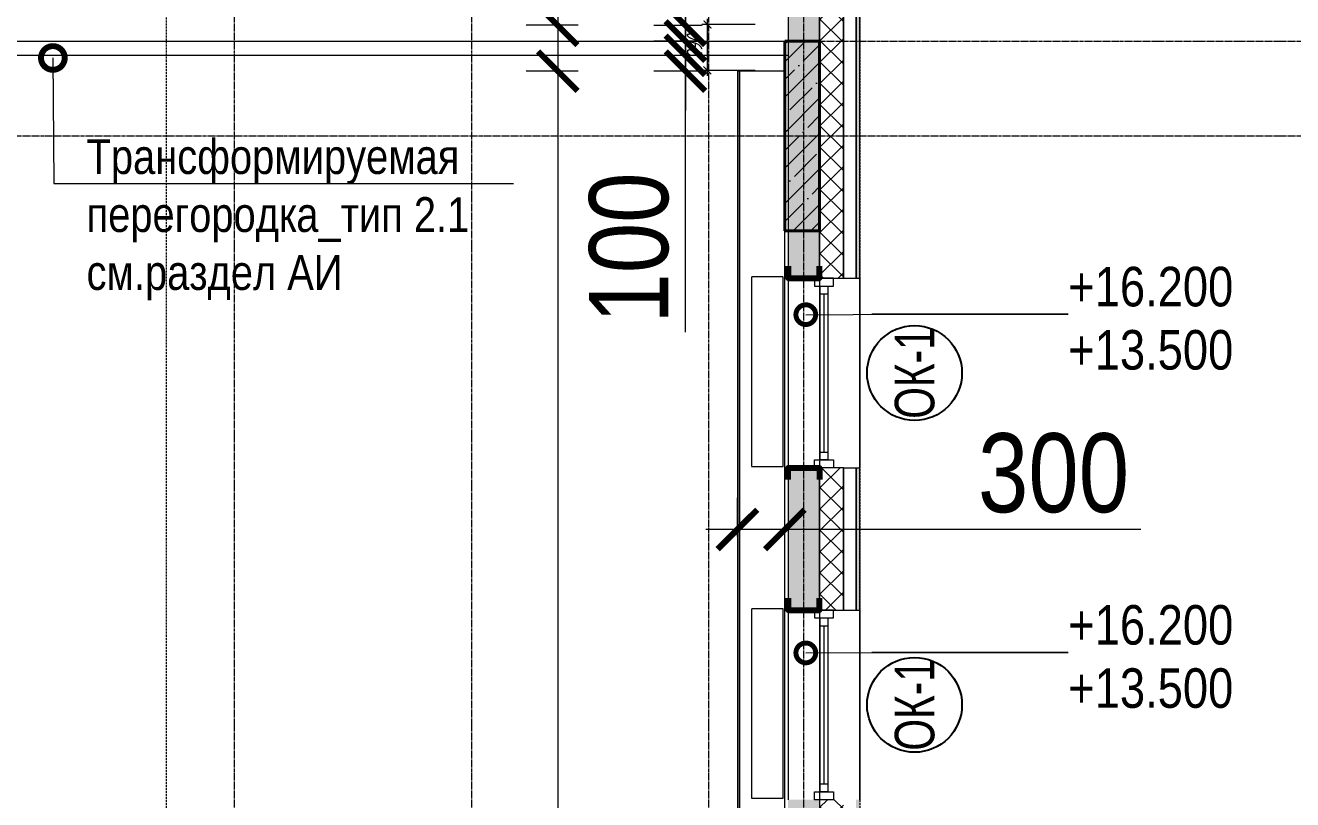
# Model space of a CAD drawing. Header units: millimetres. Extents: x -231292 to 573618, y -153144 to 564035.
# Drawn here: x 111206 to 119220, y 397702 to 402602 of the extents above; entities that cross this region are included whole.
import ezdxf
from ezdxf import colors
from ezdxf.entities.mleader import LeaderData, LeaderLine
from ezdxf.enums import TextEntityAlignment as Align
from ezdxf.math import Vec2, Vec3

# ---------------------------------------------------------------- set-up
doc = ezdxf.new("R2010")
doc.units = ezdxf.units.MM
for name, pattern in [('ADSK_Невидимые', [5, 3, -2]), ('CENTER2', [28.575, 19.05, -3.175, 3.175, -3.175]), ('DASHED', [19.05, 12.7, -6.35]), ('HIDDEN2', [4.7625, 3.175, -1.5875])]:
    doc.linetypes.add(name, pattern=pattern)
doc.layers.get('0').update_dxf_attribs({"color": 250})
doc.layers.get('Defpoints').update_dxf_attribs({"color": 250})
for name, color, linetype, lineweight in [('A-Wall_Материал_Газоблок_Контур', 250, 'Continuous', 0), ('АР_Колонны', 250, 'Continuous', 35), ('АР_Окна', 250, 'Continuous', 5), ('АР_Окна марка', 250, 'Continuous', 9), ('АР_Отопительные приборы', 250, 'HIDDEN2', 0), ('АР_Размеры обшивки', 250, 'Continuous', 5), ('АР_Разрезы марка', 250, 'Continuous', 13), ('АР_Стены ЖБ', 250, 'Continuous', 35), ('АР_Стены ПЕНОблок', 250, 'Continuous', 20), ('АР_Тонкая', 250, 'Continuous', 5), ('АР_Утеплитель', 250, 'Continuous', 0), ('АР_Штриховка', 250, 'Continuous', 0), ('Зашивка радиаторов тип 2 (файерборд 2 слоя_керамогранит)', 250, 'Continuous', 0), ('КМ_Фахверки', 250, 'Continuous', 80), ('Марка окна', 250, 'Continuous', 0), ('РД_Оси_100', 250, 'Continuous', 0), ('РД_Оси_размер', 250, 'Continuous', 0), ('ТХ_Оборудование', 250, 'Continuous', 9)]:
    doc.layers.add(name, color=color, linetype=linetype, lineweight=lineweight)
doc.layers.add('АР_Делит', color=250, linetype='Continuous', lineweight=0, plot=False)
doc.styles.add('Arial_09', font='ARIALN.TTF', dxfattribs={"width": 0.9})
doc.styles.add('Isocpeur3', font='isocpeur.ttf')
doc.styles.add('style1', font='ARIALN.TTF')
doc.styles.add('T_dim', font='romans.shx', dxfattribs={"width": 0.7, "oblique": 15})
doc.dimstyles.new('1-50', dxfattribs={"dimscale": 50, "dimtxt": 2, "dimasz": 1, "dimexe": 0.7, "dimexo": 0.6, "dimtad": 1, "dimdec": 0, "dimlfac": -1, "dimtxsty": 'T_dim', "dimblk1": 'ARCHTICK', "dimblk2": 'ARCHTICK', "dimsah": 1, "dimcen": 0, "dimdle": 0.7, "dimclrd": 256, "dimclre": 256, "dimadec": 0, "dimazin": 0, "dimtfac": 1, "dimtdec": 0, "dimtmove": 1, "dimatfit": 3, "dimfxl": 25, "dimlwd": -1, "dimlwe": -1, "dimarcsym": 2})
doc.dimstyles.new('Dim100_ареал', dxfattribs={"dimscale": 100, "dimtxt": 2.5, "dimasz": 1, "dimexe": 1, "dimexo": 1, "dimgap": 0.5, "dimtad": 1, "dimzin": 12, "dimdsep": 46, "dimtxsty": 'style1', "dimblk": 'ARCHTICK', "dimcen": 1, "dimdle": 1, "dimclrd": 256, "dimclre": 256, "dimaunit": 1, "dimadec": 0, "dimazin": 3, "dimtfac": 1, "dimtmove": 1, "dimatfit": 3, "dimldrblk": 'OPEN30', "dimfxl": 2, "dimfxlon": 1, "dimtolj": 1, "dimtzin": 0, "dimlwd": 9, "dimlwe": 9, "dimarcsym": 0})
doc.dimstyles.new('Dim200_ареал', dxfattribs={"dimscale": 100, "dimtxt": 5, "dimasz": 2.5, "dimexe": 2, "dimexo": 2, "dimgap": 1, "dimtad": 1, "dimzin": 12, "dimdsep": 46, "dimtxsty": 'style1', "dimblk": 'ARCHTICK', "dimcen": 3, "dimdle": 2, "dimclrd": 256, "dimclre": 256, "dimaunit": 1, "dimadec": 0, "dimazin": 3, "dimtfac": 1, "dimtmove": 1, "dimatfit": 3, "dimldrblk": 'OPEN30', "dimfxl": 5, "dimfxlon": 1, "dimtolj": 1, "dimtzin": 0, "dimlwd": 9, "dimlwe": 9, "dimarcsym": 0})

# ---------------------------------------------------------------- blocks, each defined once
blk = doc.blocks.new('_DotSmall')
at = {"color": 0, "linetype": 'ByBlock', "const_width": 0.5}
blk.add_lwpolyline([(-0.0625, 0, 1), (0.0625, 0, 1)], format="xyb", close=True, dxfattribs=at)
blk = doc.blocks.new('Ф_пеноблок 200')
at = {"layer": 'КМ_Фахверки'}
blk.add_lwpolyline([(0, -75), (0, 0), (200, 0), (200, -75)], dxfattribs=at)
blk = doc.blocks.new('_ArchTick')
at = {"color": 0, "linetype": 'ByBlock', "const_width": 0.15}
blk.add_lwpolyline([(-0.5, -0.5), (0.5, 0.5)], dxfattribs=at)
blk = doc.blocks.new('*D32')
at = {"layer": 'Defpoints', "color": 0, "transparency": 16777216}
for p in [(68364, 45000), (68364, 36300), (69864, 36300)]:
    blk.add_point(p, dxfattribs=at)
at = {"layer": 'РД_Оси_размер', "color": 0, "lineweight": 5, "transparency": 16777216}
for p, q in [((69864, 45100), (69864, 36200)), ((69664, 45000), (69964, 45000)), ((69664, 36300), (69964, 36300))]:
    blk.add_line(p, q, dxfattribs=at)
at = {"layer": 'РД_Оси_размер', "color": 0, "lineweight": 5, "transparency": 16777216, "xscale": 100, "yscale": 100, "zscale": 100}
for p, rotation in [((69864, 45000), 90), ((69864, 36300), 270)]:
    blk.add_blockref('_ArchTick', p, dxfattribs=dict(at, rotation=rotation))
at = {"layer": 'РД_Оси_размер', "color": 0, "transparency": 16777216, "insert": (69686.4, 40650), "char_height": 250, "attachment_point": 5, "rotation": 90, "style": 'style1'}
blk.add_mtext('\\A1;8700', dxfattribs=at)
blk = doc.blocks.new('_Open30')
at = {"color": 0, "linetype": 'ByBlock', "lineweight": -2}
for p, q in [((-1, 0.268), (0, 0)), ((0, 0), (-1, -0.268)), ((0, 0), (-1, 0))]:
    blk.add_line(p, q, dxfattribs=at)
blk = doc.blocks.new('*D33')
at = {"layer": 'Defpoints', "color": 0, "transparency": 16777216}
for p in [(68364, 36300), (68364, 35700), (69864, 35700)]:
    blk.add_point(p, dxfattribs=at)
at = {"layer": 'РД_Оси_размер', "color": 0, "lineweight": 5, "transparency": 16777216}
for p, q in [((69864, 36400), (69864, 35600)), ((69664, 36300), (69964, 36300)), ((69664, 35700), (69964, 35700))]:
    blk.add_line(p, q, dxfattribs=at)
at = {"layer": 'РД_Оси_размер', "color": 0, "lineweight": 5, "transparency": 16777216, "xscale": 100, "yscale": 100, "zscale": 100}
for p, rotation in [((69864, 36300), 90), ((69864, 35700), 270)]:
    blk.add_blockref('_ArchTick', p, dxfattribs=dict(at, rotation=rotation))
at = {"layer": 'РД_Оси_размер', "color": 0, "transparency": 16777216, "insert": (69686.4, 36000), "char_height": 250, "attachment_point": 5, "rotation": 90, "style": 'style1'}
blk.add_mtext('\\A1;600', dxfattribs=at)
blk = doc.blocks.new('*D34')
at = {"layer": 'Defpoints', "color": 0, "transparency": 16777216}
for p in [(68364, 35700), (68364, 26400), (69864, 26400)]:
    blk.add_point(p, dxfattribs=at)
at = {"layer": 'РД_Оси_размер', "color": 0, "lineweight": 5, "transparency": 16777216}
for p, q in [((69864, 35800), (69864, 26300)), ((69664, 35700), (69964, 35700)), ((69664, 26400), (69964, 26400))]:
    blk.add_line(p, q, dxfattribs=at)
at = {"layer": 'РД_Оси_размер', "color": 0, "lineweight": 5, "transparency": 16777216, "xscale": 100, "yscale": 100, "zscale": 100}
for p, rotation in [((69864, 35700), 90), ((69864, 26400), 270)]:
    blk.add_blockref('_ArchTick', p, dxfattribs=dict(at, rotation=rotation))
at = {"layer": 'РД_Оси_размер', "color": 0, "transparency": 16777216, "insert": (69686.4, 31050), "char_height": 250, "attachment_point": 5, "rotation": 90, "style": 'style1'}
blk.add_mtext('\\A1;9300', dxfattribs=at)
blk = doc.blocks.new('*D1096')
at = {"layer": 'Defpoints', "color": 0, "transparency": 16777216}
for p in [(115519, 402606.8), (115852.1, 402606.8), (115852.1, 402316.8)]:
    blk.add_point(p, dxfattribs=at)
at = {"layer": 'АР_Делит', "color": 0, "transparency": 16777216}
for p, q in [((115519, 402281.8), (115519, 402641.8)), ((115822.1, 402606.8), (115484, 402606.8)), ((115822.1, 402316.8), (115484, 402316.8))]:
    blk.add_line(p, q, dxfattribs=at)
at = {"layer": 'АР_Делит', "color": 0, "transparency": 16777216, "xscale": 50, "yscale": 50, "zscale": 50}
for p, rotation in [((115519, 402606.8), 90), ((115519, 402316.8), 270)]:
    blk.add_blockref('_ArchTick', p, dxfattribs=dict(at, rotation=rotation))
at = {"layer": 'АР_Делит', "color": 0, "transparency": 16777216, "insert": (115437.7, 402461.8), "char_height": 100, "attachment_point": 5, "rotation": 90, "style": 'T_dim'}
blk.add_mtext('290', dxfattribs=at)
blk = doc.blocks.new('Bottom_R_1200')
at = {"layer": 'АР_Отопительные приборы'}
blk.add_lwpolyline([(-600, -100), (600, -100), (600, 100), (-600, 100)], close=True, dxfattribs=at)
blk = doc.blocks.new('*D1025')
at = {"layer": 'Defpoints', "color": 0, "transparency": 16777216}
for p in [(114901.8, 402311.8), (114572.8, 388701.8), (114914.3, 388701.8)]:
    blk.add_point(p, dxfattribs=at)
at = {"layer": 'АР_Размеры обшивки', "lineweight": 9, "transparency": 16777216}
for p, q in [((114572.8, 402511.8), (114572.8, 388501.8)), ((114701.8, 402311.8), (114372.8, 402311.8)), ((114714.3, 388701.8), (114372.8, 388701.8))]:
    blk.add_line(p, q, dxfattribs=at)
at = {"layer": 'АР_Размеры обшивки', "lineweight": 9, "transparency": 16777216, "xscale": 250, "yscale": 250, "zscale": 250}
for p, rotation in [((114572.8, 402311.8), 90), ((114572.8, 388701.8), 270)]:
    blk.add_blockref('_ArchTick', p, dxfattribs=dict(at, rotation=rotation))
at = {"layer": 'АР_Размеры обшивки', "color": 0, "transparency": 16777216, "insert": (114217.5, 395506.8), "char_height": 500, "attachment_point": 5, "rotation": 90, "style": 'style1'}
blk.add_mtext('\\A1;13610', dxfattribs=at)
blk = doc.blocks.new('*D1026')
at = {"layer": 'Defpoints', "color": 0, "transparency": 16777216}
for p in [(114901.8, 416281.8), (114572.8, 402601.8), (114901.8, 402601.8)]:
    blk.add_point(p, dxfattribs=at)
at = {"layer": 'АР_Размеры обшивки', "lineweight": 9, "transparency": 16777216}
for p, q in [((114572.8, 416481.8), (114572.8, 402401.8)), ((114701.8, 416281.8), (114372.8, 416281.8)), ((114701.8, 402601.8), (114372.8, 402601.8))]:
    blk.add_line(p, q, dxfattribs=at)
at = {"layer": 'АР_Размеры обшивки', "lineweight": 9, "transparency": 16777216, "xscale": 250, "yscale": 250, "zscale": 250}
for p, rotation in [((114572.8, 416281.8), 90), ((114572.8, 402601.8), 270)]:
    blk.add_blockref('_ArchTick', p, dxfattribs=dict(at, rotation=rotation))
at = {"layer": 'АР_Размеры обшивки', "color": 0, "transparency": 16777216, "insert": (114217.5, 409441.8), "char_height": 500, "attachment_point": 5, "rotation": 90, "style": 'style1'}
blk.add_mtext('\\A1;13680', dxfattribs=at)
blk = doc.blocks.new('*D1052')
at = {"layer": 'Defpoints', "color": 0, "transparency": 16777216}
for p in [(115379.8, 402411.8), (115715.8, 402411.8), (115715, 402311.8)]:
    blk.add_point(p, dxfattribs=at)
at = {"layer": 'АР_Размеры обшивки', "lineweight": 9, "transparency": 16777216}
for p, q in [((115379.8, 402411.8), (115379.8, 402661.8)), ((115515.8, 402411.8), (115179.8, 402411.8)), ((115379.8, 402311.8), (115379.8, 402411.8)), ((115379.8, 402311.8), (115379.8, 402411.8)), ((115515, 402311.8), (115179.8, 402311.8)), ((115379.8, 402311.8), (115379.8, 402061.8)), ((115379.8, 400659.7), (115379.8, 402311.8))]:
    blk.add_line(p, q, dxfattribs=at)
at = {"layer": 'АР_Размеры обшивки', "lineweight": 9, "transparency": 16777216, "xscale": 250, "yscale": 250, "zscale": 250}
for p, rotation in [((115379.8, 402411.8), 270), ((115379.8, 402311.8), 90)]:
    blk.add_blockref('_ArchTick', p, dxfattribs=dict(at, rotation=rotation))
at = {"layer": 'АР_Размеры обшивки', "color": 0, "transparency": 16777216, "insert": (115024.5, 401192.7), "char_height": 500, "attachment_point": 5, "rotation": 90, "style": 'style1'}
blk.add_mtext('\\A1;100', dxfattribs=at)
blk = doc.blocks.new('*D1053')
at = {"layer": 'Defpoints', "color": 0, "transparency": 16777216}
for p in [(115685.8, 402601.3), (115379.8, 402501.8), (115689.8, 402501.8)]:
    blk.add_point(p, dxfattribs=at)
at = {"layer": 'АР_Размеры обшивки', "lineweight": 9, "transparency": 16777216}
for p, q in [((115379.8, 404225.7), (115379.8, 402601.3)), ((115379.8, 402601.3), (115379.8, 402851.3)), ((115485.8, 402601.3), (115179.8, 402601.3)), ((115379.8, 402601.3), (115379.8, 402501.8)), ((115379.8, 402601.3), (115379.8, 402501.8)), ((115489.8, 402501.8), (115179.8, 402501.8)), ((115379.8, 402501.8), (115379.8, 402251.8))]:
    blk.add_line(p, q, dxfattribs=at)
at = {"layer": 'АР_Размеры обшивки', "lineweight": 9, "transparency": 16777216, "xscale": 250, "yscale": 250, "zscale": 250}
for p, rotation in [((115379.8, 402601.3), 270), ((115379.8, 402501.8), 90)]:
    blk.add_blockref('_ArchTick', p, dxfattribs=dict(at, rotation=rotation))
at = {"layer": 'АР_Размеры обшивки', "color": 0, "transparency": 16777216, "insert": (115024.5, 403692.7), "char_height": 500, "attachment_point": 5, "rotation": 90, "style": 'style1'}
blk.add_mtext('\\A1;100', dxfattribs=at)
blk = doc.blocks.new('*D989')
at = {"layer": 'Defpoints', "color": 0, "transparency": 16777216}
for p in [(115708.8, 399411.8), (115708.8, 399166.8), (116008.8, 399166.8)]:
    blk.add_point(p, dxfattribs=at)
at = {"layer": 'АР_Размеры обшивки', "lineweight": 9, "transparency": 16777216}
for p, q in [((115708.8, 399366.8), (115708.8, 399611.8)), ((116008.8, 399366.8), (116008.8, 399611.8)), ((116208.8, 399411.8), (115508.8, 399411.8)), ((118259.8, 399411.8), (116008.8, 399411.8))]:
    blk.add_line(p, q, dxfattribs=at)
at = {"layer": 'АР_Размеры обшивки', "lineweight": 9, "transparency": 16777216, "xscale": 250, "yscale": 250, "zscale": 250, "rotation": 180}
blk.add_blockref('_ArchTick', (115708.8, 399411.8), dxfattribs=at)
at = {"layer": 'АР_Размеры обшивки', "lineweight": 9, "transparency": 16777216, "xscale": 250, "yscale": 250, "zscale": 250}
blk.add_blockref('_ArchTick', (116008.8, 399411.8), dxfattribs=at)
at = {"layer": 'АР_Размеры обшивки', "color": 0, "transparency": 16777216, "insert": (117707.8, 399767), "char_height": 500, "attachment_point": 5, "style": 'style1'}
blk.add_mtext('\\A1;300', dxfattribs=at)
blk = doc.blocks.new('МОК-Наименование')
at = {"layer": 'Defpoints'}
blk.add_circle((0, 0), 3, dxfattribs=at)
at = {"color": 0, "linetype": 'ByBlock', "lineweight": -2, "style": 'Isocpeur3', "width": 0.8, "flags": 4}
blk.add_attdef('АР-ОКНО:НАИМЕНОВАНИЕ', text='', height=2.5, dxfattribs=at).set_placement((0, 0), align=Align.MIDDLE)
blk = doc.blocks.new('СОШ_2200_АР_ОСИ_М100_28.05.24')
at = {"layer": 'АР_Делит', "color": 5, "linetype": 'DASHED'}
blk.add_lwpolyline([(114955, 135155), (114955, -355), (93595.036, -355), (93595.036, 13855), (94145, 13855), (94145, 68320), (66055, 68320), (66055, 13857.73), (83455, 13857.73), (83455, -355), (45245, -355), (45245, 13145), (44695, 13145), (44695, 26755), (45245, 26755), (45245, 68320), (20455, 68320), (20455, 26755), (27955, 26755), (27955, 13145), (-355, 13145), (-355, 100855), (37145, 100855), (37145, 129155)], dxfattribs=at)
at = {"layer": 'РД_Оси_100', "linetype": 'CENTER2'}
for p, q in [((63600, -6155), (63600, 139938.679)), ((65100, -6155), (65100, 139938.679)), ((62100, -6155), (62100, 73302.739))]:
    blk.add_line(p, q, dxfattribs=at)
for points in [[(65700, -6155), (65700, 139938.679)], [(43327.994, 36300), (71363.995, 36300)], [(43327.994, 35700), (71363.995, 35700)]]:
    blk.add_lwpolyline(points, dxfattribs=at)
at = {"layer": 'РД_Оси_размер'}
for base, p1, p2, picture, middle in [((69863.995, 36300), (68363.995, 45000), (68363.995, 36300), '*D32', (69686.352, 40650)), ((69863.995, 35700), (68363.995, 36300), (68363.995, 35700), '*D33', (69686.352, 36000)), ((69863.995, 26400), (68363.995, 35700), (68363.995, 26400), '*D34', (69686.352, 31050))]:
    dim = blk.add_linear_dim(base=base, p1=p1, p2=p2, angle=90, dimstyle='Dim100_ареал', dxfattribs=at)
    dim.commit()
    dim.dimension.update_dxf_attribs({"geometry": picture, "text_midpoint": middle})

msp = doc.modelspace()

# ---------------------------------------------------------------- hatches: boundary and pattern name
at = {"layer": 'АР_Штриховка', "linetype": 'Continuous', "lineweight": 5}
h = msp.add_hatch(dxfattribs=at)
h.set_pattern_fill('ANSI35', color=256, scale=25, style=0)
h.set_pattern_definition([(45, (50428.77, 366201.75), (-112.2532, 112.2532), []), (45, (50541.02, 366201.75), (-112.2532, 112.2532), [198.4375, -39.6875, 0, -39.6875])])
h.paths.add_polyline_path([(116008.768, 401301.753), (116228.768, 401301.753), (116228.768, 402501.753), (116008.768, 402501.753)], flags=0)

# ---------------------------------------------------------------- linework, layer by layer
at = {"layer": 'АР_Колонны', "linetype": 'HIDDEN2', "lineweight": 25}
for p, q in [((116008.768, 402501.753), (116228.768, 402501.753)), ((116008.768, 401301.753), (116008.768, 402501.753)), ((116228.768, 402501.753), (116228.768, 401301.753)), ((116228.768, 401301.753), (116008.768, 401301.753))]:
    msp.add_line(p, q, dxfattribs=at)
at = {"layer": 'АР_Колонны', "linetype": 'Continuous', "lineweight": 35}
for p, q in [((116228.768, 402501.753), (116008.768, 402501.753)), ((116008.768, 402501.753), (116008.768, 401301.753)), ((116228.768, 401301.753), (116228.768, 402501.753)), ((116008.768, 401301.753), (116228.768, 401301.753))]:
    msp.add_line(p, q, dxfattribs=at)
at = {"layer": 'АР_Окна', "linetype": 'Continuous', "lineweight": 5}
for p, q in [((116231.268, 399901.753), (116281.268, 399901.753)), ((116231.268, 397801.753), (116281.268, 397801.753))]:
    msp.add_line(p, q, dxfattribs=at)
for points in [[(116316.268, 399851.753), (116316.268, 399801.753), (116196.268, 399801.753), (116196.268, 399851.753)], [(116316.268, 397751.753), (116316.268, 397701.753), (116196.268, 397701.753), (116196.268, 397751.753)]]:
    msp.add_lwpolyline(points, close=True, dxfattribs=at)
at = {"layer": 'АР_Разрезы марка', "linetype": 'DASHED', "lineweight": 0}
msp.add_lwpolyline([(112099.088, 365567.169), (112099.088, 432660.251), (113493.88, 432660.251), (113493.88, 469802.739), (106086.235, 469802.739), (106086.235, 500019.555)], dxfattribs=at)
at = {"layer": 'АР_Стены ЖБ', "linetype": 'Continuous', "lineweight": 40}
for p, q in [((116228.768, 402501.753), (116008.768, 402501.753)), ((116008.768, 402501.753), (116008.768, 401301.753)), ((116228.768, 401301.753), (116228.768, 402501.753)), ((116008.768, 401301.753), (116228.768, 401301.753))]:
    msp.add_line(p, q, dxfattribs=at)
at = {"layer": 'АР_Стены ПЕНОблок', "linetype": 'Continuous', "lineweight": 20}
msp.add_line((116228.768, 399801.753), (116028.768, 399801.753), dxfattribs=at)
at = {"layer": 'АР_Тонкая', "linetype": 'Continuous', "lineweight": 5}
msp.add_line((116378.768, 399801.753), (116483.768, 399801.753), dxfattribs=at)
at = {"layer": 'АР_Утеплитель', "linetype": 'Continuous', "lineweight": 0}
msp.add_line((116378.768, 399801.753), (116228.768, 399801.753), dxfattribs=at)
at = {"layer": 'Зашивка радиаторов тип 2 (файерборд 2 слоя_керамогранит)', "linetype": 'Continuous', "lineweight": 0}
for p, q in [((115721.267, 402311.753), (115708.767, 402311.753)), ((115708.767, 402311.753), (115708.768, 388701.753)), ((116008.767, 402311.753), (115721.267, 402311.753)), ((115721.267, 402311.753), (115721.268, 388701.753)), ((115721.268, 388701.753), (115721.267, 402311.753)), ((116008.768, 388701.753), (116008.767, 402311.753))]:
    msp.add_line(p, q, dxfattribs=at)
at = {"layer": 'ТХ_Оборудование', "linetype": 'ADSK_Невидимые'}
msp.add_lwpolyline([(116028.768, 402411.753), (108438.768, 402411.753), (108438.768, 402501.753), (116028.768, 402501.753)], close=True, dxfattribs=at)

# ---------------------------------------------------------------- block references
at = {"layer": 'АР_Отопительные приборы', "rotation": 90}
for p in [(115898.768, 400410.372), (115898.768, 398310.372)]:
    msp.add_blockref('Bottom_R_1200', p, dxfattribs=at)
at = {"layer": 'КМ_Фахверки'}
msp.add_blockref('Ф_пеноблок 200', (116028.768, 399801.753), dxfattribs=at)
msp.add_blockref('Ф_пеноблок 200', (116028.768, 399801.753), dxfattribs=at)

# ---------------------------------------------------------------- dimensions: what is measured, and where the dimension line sits
at = {"layer": 'АР_Делит'}
dim = msp.add_linear_dim(base=(115518.971, 402606.753), p1=(115852.076, 402316.753), p2=(115852.076, 402606.753), angle=90, dimstyle='1-50', override={"dimclrd": 0, "dimclre": 0}, dxfattribs=at)
dim.commit()
dim.dimension.update_dxf_attribs({"geometry": '*D1096', "text_midpoint": (115437.721, 402461.753)})
at = {"layer": 'АР_Размеры обшивки'}
for base, p1, p2, picture, middle in [((114572.766, 402601.752), (114901.768, 416281.752), (114901.766, 402601.752), '*D1026', (114217.48, 409441.752)), ((114572.766, 388701.752), (114901.766, 402311.752), (114914.268, 388701.752), '*D1025', (114217.48, 395506.752))]:
    dim = msp.add_linear_dim(base=base, p1=p1, p2=p2, angle=90, dimstyle='Dim200_ареал', override={"dimdec": 0}, dxfattribs=at)
    dim.commit()
    dim.dimension.update_dxf_attribs({"geometry": picture, "text_midpoint": middle})
for base, p1, p2, picture, middle in [((115379.766, 402501.752), (115685.774, 402601.283), (115689.768, 402501.752), '*D1053', (115439.768, 403692.7)), ((115379.766, 402411.752), (115715.017, 402311.752), (115715.768, 402411.752), '*D1052', (115401.768, 401192.7))]:
    dim = msp.add_linear_dim(base=base, p1=p1, p2=p2, angle=90, dimstyle='Dim200_ареал', override={"dimdec": 0}, dxfattribs=at)
    dim.commit()
    dim.dimension.update_dxf_attribs({"geometry": picture, "text_midpoint": middle, "dimtype": 160})
dim = msp.add_linear_dim(base=(115708.766, 399411.752), p1=(116008.766, 399166.752), p2=(115708.766, 399166.752), dimstyle='Dim200_ареал', override={"dimdec": 0}, dxfattribs=at)
dim.commit()
dim.dimension.update_dxf_attribs({"geometry": '*D989', "text_midpoint": (117707.768, 399719.752), "dimtype": 160})

# ---------------------------------------------------------------- leaders
at = {"layer": 'Марка окна', "lineweight": 0, "ltscale": 20}
ml = msp.add_multileader_mtext('Standard', dxfattribs=at)
ml.set_content('+16.200\\P+13.500', color=256, style='style1')
ml.set_leader_properties(color=256, linetype='ByLayer', lineweight=-1)
ml.set_arrow_properties(name='DOTSMALL')
ml.build(insert=Vec2(0, 0))
ml.multileader.update_dxf_attribs({"text_left_attachment_type": 6, "text_right_attachment_type": 6, "dogleg_length": 200, "arrow_head_size": 250})
ctx = ml.context
ctx.base_point, ctx.char_height, ctx.arrow_head_size, ctx.landing_gap_size, ctx.plane_origin = Vec3(117801.023, 400773.501), 250, 250, 0, Vec3(118195.999, 400088.974)
ctx.left_attachment, ctx.right_attachment = 6, 6
notes = []
notes.append((ctx, [(1, (1, 1, 0), (116739.418, 400773.501), (1, 0), 1061.605, [(0, [(116141.303, 400770.831)], 0, [])])]))
ctx.mtext.insert, ctx.mtext.line_spacing_factor, ctx.mtext.flow_direction = Vec3(117801.023, 401073.501), 0.96, 5
ctx.mtext.has_bg_fill, ctx.mtext.bg_color, ctx.mtext.bg_scale_factor, ctx.mtext.bg_transparency, ctx.mtext.use_window_bg_color = 1, -1027028792, 1.5, 0, 1
ml = msp.add_multileader_mtext('Standard', dxfattribs=at)
ml.set_content('+16.200\\P+13.500', color=256, style='style1')
ml.set_leader_properties(color=256, linetype='ByLayer', lineweight=-1)
ml.set_arrow_properties(name='DOTSMALL')
ml.build(insert=Vec2(0, 0))
ml.multileader.update_dxf_attribs({"text_left_attachment_type": 6, "text_right_attachment_type": 6, "dogleg_length": 200, "arrow_head_size": 250})
ctx = ml.context
ctx.base_point, ctx.char_height, ctx.arrow_head_size, ctx.landing_gap_size, ctx.plane_origin = Vec3(117801.023, 398633.101), 250, 250, 0, Vec3(118195.999, 397948.574)
ctx.left_attachment, ctx.right_attachment = 6, 6
notes.append((ctx, [(1, (1, 1, 0), (116739.418, 398633.101), (1, 0), 1061.605, [(0, [(116141.303, 398630.431)], 0, [])])]))
ctx.mtext.insert, ctx.mtext.line_spacing_factor, ctx.mtext.flow_direction = Vec3(117801.023, 398933.101), 0.96, 5
ctx.mtext.has_bg_fill, ctx.mtext.bg_color, ctx.mtext.bg_scale_factor, ctx.mtext.bg_transparency, ctx.mtext.use_window_bg_color = 1, -1027028792, 1.5, 0, 1
at = {"layer": 'ТХ_Оборудование'}
ml = msp.add_multileader_mtext('Standard', dxfattribs=at)
ml.set_content('\\pxsm1;Трансформируемая перегородка_тип 2.1 см.раздел АИ ', color=256, style='style1')
ml.set_leader_properties(color=256, linetype='ByLayer', lineweight=9)
ml.set_arrow_properties(name='DOTSMALL')
ml.build(insert=Vec2(0, 0))
ml.multileader.update_dxf_attribs({"text_left_attachment_type": 6, "text_right_attachment_type": 6, "text_bottom_attachment_type": 10, "dogleg_length": 25, "arrow_head_size": 300})
ctx = ml.context
ctx.base_point, ctx.char_height, ctx.arrow_head_size, ctx.landing_gap_size, ctx.plane_origin = Vec3(111543.211, 401599.954), 220, 300, 50, Vec3(102451.873, 405062.658)
ctx.left_attachment, ctx.right_attachment, ctx.top_attachment = 6, 6, 10
notes.append((ctx, [(0, (1, 1, 0), (111385.2, 401599.954), (1, 0), 158.01, [(1, [(111380.148, 402395.176)], 0, [])])]))
ctx.mtext.insert, ctx.mtext.width, ctx.mtext.defined_height, ctx.mtext.line_spacing_factor, ctx.mtext.flow_direction = Vec3(111593.211, 401881.032), 2672.40951, 2067.07, 0.3, 5
for ctx, leaders in notes:
    for number, flags, end, landing, length, lines in leaders:
        leader = LeaderData()
        leader.index, (leader.has_last_leader_line, leader.has_dogleg_vector, leader.attachment_direction) = number, flags
        leader.last_leader_point, leader.dogleg_vector, leader.dogleg_length = Vec3(end), Vec3(landing), length
        for number, points, colour, breaks in lines:
            line = LeaderLine()
            line.index, line.vertices, line.color, line.breaks = number, Vec3.list(points), colors.encode_raw_color(colour), breaks
            leader.lines.append(line)
        ctx.leaders.append(leader)

# ---------------------------------------------------------------- next in the draw order: hatches: boundary and pattern name
at = {"layer": 'АР_Штриховка', "linetype": 'Continuous', "lineweight": 0}
h = msp.add_hatch(dxfattribs=at)
h.set_pattern_fill('AR-CONC', color=256, angle=-360, style=0)
h.set_pattern_definition([(50, (50428.77, 366201.75), (182.18467, -15.93909), [19.05, -209.55]), (355, (50428.77, 366201.75), (-35.24342, 191.05685), [15.24, -167.6406]), (100.45144, (50443.95, 366200.42), (146.94125, 175.11775), [16.19, -178.09024]), (46.1842, (50428.77, 366252.55), (271.07904, -42.04233), [28.575, -314.325]), (96.63556, (50451.36, 366249.05), (237.4041, 247.4261), [24.285, -267.1356]), (351.18415, (50428.77, 366252.55), (237.4041, 247.4261), [22.86, -251.4597]), (21, (50454.17, 366239.85), (151.6144, -102.2652), [19.05, -209.55]), (326, (50454.17, 366239.85), (61.80203, 184.18797), [15.24, -167.64]), (71.45144, (50466.8, 366231.33), (213.41642, 81.92277), [16.19, -178.08994]), (37.5, (50428.77, 366201.75), (3.088603, 84.55504), [0, -165.608, 0, -170.18, 0, -168.275]), (7.5, (50428.77, 366201.75), (66.81966, 100.180575), [0, -97.028, 0, -161.798, 0, -64.135]), (327.5, (50372.126, 366201.75), (135.590595, -5.728744), [0, -63.5, 0, -198.12, 0, -262.89]), (317.5, (50346.73, 366201.75), (148.12918, 25.42649), [0, -82.55, 0, -131.572, 0, -186.69])])
h.paths.add_polyline_path([(116228.768, 434776.752), (116028.768, 434776.752), (116028.768, 433701.752), (116228.768, 433701.752)], flags=0)
h.paths.add_polyline_path([(116228.768, 432201.752), (116028.768, 432201.752), (116028.768, 431301.752), (116228.768, 431301.752)], flags=0)
h.paths.add_polyline_path([(116228.768, 428001.752), (116028.768, 428001.752), (116028.768, 427101.752), (116228.768, 427101.752)], flags=0)
h.paths.add_polyline_path([(116228.768, 425901.752), (116028.768, 425901.752), (116028.768, 425001.752), (116228.768, 425001.752)], flags=0)
h.paths.add_polyline_path([(116228.768, 421701.752), (116028.768, 421701.752), (116028.768, 419901.752), (116228.768, 419901.752)], flags=0)
h.paths.add_polyline_path([(116228.768, 416601.752), (116028.768, 416601.752), (116028.768, 415701.752), (116228.768, 415701.752)], flags=0)
h.paths.add_polyline_path([(116228.768, 414501.752), (116028.768, 414501.752), (116028.768, 413601.752), (116228.768, 413601.752)], flags=0)
h.paths.add_polyline_path([(116228.768, 412401.752), (116028.768, 412401.752), (116028.768, 410301.752), (116228.768, 410301.752)], flags=0)
h.paths.add_polyline_path([(116228.768, 409101.752), (116028.768, 409101.752), (116028.768, 408201.753), (116228.768, 408201.753)], flags=0)
h.paths.add_polyline_path([(116228.768, 407001.753), (116028.768, 407001.753), (116028.768, 406101.753), (116228.768, 406101.753)], flags=0)
h.paths.add_polyline_path([(116228.768, 402801.753), (116028.768, 402801.753), (116028.768, 401001.753), (116228.768, 401001.753)], flags=0)
h.paths.add_polyline_path([(116228.768, 399801.753), (116028.768, 399801.753), (116028.768, 398901.753), (116228.768, 398901.753)], flags=0)
h.paths.add_polyline_path([(116228.768, 397701.753), (116028.768, 397701.753), (116028.768, 396801.753), (116228.768, 396801.753)], flags=0)
h.paths.add_polyline_path([(116228.768, 393501.753), (116028.768, 393501.753), (116028.768, 391801.753), (116228.768, 391801.753)], flags=0)
h.paths.add_polyline_path([(116228.768, 389101.753), (116028.768, 389101.753), (116028.768, 387601.753), (116228.768, 387601.753)], flags=0)
h.paths.add_polyline_path([(116228.768, 386401.753), (116028.768, 386401.753), (116028.768, 385501.753), (116228.768, 385501.753)], flags=0)
h = msp.add_hatch(dxfattribs=at)
h.set_pattern_fill('ANSI37', color=256, scale=30, angle=-360, style=0)
h.set_pattern_definition([(45, (50428.77, 366201.75), (-67.35192, 67.35192), []), (135, (50428.77, 366201.75), (-67.35192, -67.35192), [])])
h.paths.add_polyline_path([(116378.768, 434626.752), (116228.768, 434776.752), (116228.768, 433701.752), (116378.768, 433701.752)], flags=0)
h.paths.add_polyline_path([(116378.768, 432201.752), (116228.768, 432201.752), (116228.768, 431301.752), (116378.768, 431301.752)], flags=0)
h.paths.add_polyline_path([(116378.768, 428001.752), (116228.768, 428001.752), (116228.768, 427101.752), (116378.768, 427101.752)], flags=0)
h.paths.add_polyline_path([(116378.768, 425901.752), (116228.768, 425901.752), (116228.768, 425001.752), (116378.768, 425001.752)], flags=0)
h.paths.add_polyline_path([(116378.768, 421701.752), (116228.768, 421701.752), (116228.768, 419901.752), (116378.768, 419901.752)], flags=0)
h.paths.add_polyline_path([(116378.768, 416601.752), (116228.768, 416601.752), (116228.768, 415701.752), (116378.768, 415701.752)], flags=0)
h.paths.add_polyline_path([(116378.768, 414501.752), (116228.768, 414501.752), (116228.768, 413601.752), (116378.768, 413601.752)], flags=0)
h.paths.add_polyline_path([(116378.768, 412401.752), (116228.768, 412401.752), (116228.768, 410301.752), (116378.768, 410301.752)], flags=0)
h.paths.add_polyline_path([(116378.768, 409101.752), (116228.768, 409101.752), (116228.768, 408201.753), (116378.768, 408201.753)], flags=0)
h.paths.add_polyline_path([(116378.768, 407001.753), (116228.768, 407001.753), (116228.768, 406101.753), (116378.768, 406101.753)], flags=0)
h.paths.add_polyline_path([(116378.768, 402801.753), (116228.768, 402801.753), (116228.768, 401001.753), (116378.768, 401001.753)], flags=0)
h.paths.add_polyline_path([(116378.768, 399801.753), (116228.768, 399801.753), (116228.768, 398901.753), (116378.768, 398901.753)], flags=0)
h.paths.add_polyline_path([(116378.768, 397701.753), (116228.768, 397701.753), (116228.768, 396801.753), (116378.768, 396801.753)], flags=0)
h.paths.add_polyline_path([(116378.768, 393501.753), (116228.768, 393501.753), (116228.768, 391801.753), (116378.768, 391801.753)], flags=0)
h.paths.add_polyline_path([(116378.768, 389101.753), (116228.768, 389101.753), (116228.768, 387601.753), (116378.768, 387601.753)], flags=0)
h.paths.add_polyline_path([(116378.768, 386401.753), (116228.768, 386401.753), (116228.768, 385501.753), (116378.768, 385501.753)], flags=0)
h = msp.add_hatch(dxfattribs=at)
h.set_pattern_fill('_U', color=256, angle=-360, style=0, pattern_type=0)
h.set_pattern_definition([(360, (50428.7677, 366201.7525), (-2e-16, 1), [])])
h.paths.add_polyline_path([(116483.768, 434521.752), (116458.768, 434546.752), (116458.768, 433701.752), (116483.768, 433701.752)], flags=0)
h.paths.add_polyline_path([(116483.768, 432201.752), (116458.768, 432201.752), (116458.768, 431301.752), (116483.768, 431301.752)], flags=0)
h.paths.add_polyline_path([(116483.768, 428001.752), (116458.768, 428001.752), (116458.768, 427101.752), (116483.768, 427101.752)], flags=0)
h.paths.add_polyline_path([(116483.768, 425901.752), (116458.768, 425901.752), (116458.768, 425001.752), (116483.768, 425001.752)], flags=0)
h.paths.add_polyline_path([(116483.768, 421701.752), (116458.768, 421701.752), (116458.768, 419901.752), (116483.768, 419901.752)], flags=0)
h.paths.add_polyline_path([(116483.768, 416601.752), (116458.768, 416601.752), (116458.768, 415701.752), (116483.768, 415701.752)], flags=0)
h.paths.add_polyline_path([(116483.768, 414501.752), (116458.768, 414501.752), (116458.768, 413601.752), (116483.768, 413601.752)], flags=0)
h.paths.add_polyline_path([(116483.768, 412401.752), (116458.768, 412401.752), (116458.768, 410301.752), (116483.768, 410301.752)], flags=0)
h.paths.add_polyline_path([(116483.768, 409101.752), (116458.768, 409101.752), (116458.768, 408201.753), (116483.768, 408201.753)], flags=0)
h.paths.add_polyline_path([(116483.768, 407001.753), (116458.768, 407001.753), (116458.768, 406101.753), (116483.768, 406101.753)], flags=0)
h.paths.add_polyline_path([(116483.768, 402801.753), (116458.768, 402801.753), (116458.768, 401001.753), (116483.768, 401001.753)], flags=0)
h.paths.add_polyline_path([(116483.768, 399801.753), (116458.768, 399801.753), (116458.768, 398901.753), (116483.768, 398901.753)], flags=0)
h.paths.add_polyline_path([(116483.768, 397701.753), (116458.768, 397701.753), (116458.768, 396801.753), (116483.768, 396801.753)], flags=0)
h.paths.add_polyline_path([(116483.768, 393501.753), (116458.768, 393501.753), (116458.768, 391801.753), (116483.768, 391801.753)], flags=0)
h.paths.add_polyline_path([(116483.768, 389101.753), (116458.768, 389101.753), (116458.768, 387601.753), (116483.768, 387601.753)], flags=0)
h.paths.add_polyline_path([(116483.768, 386401.753), (116458.768, 386401.753), (116458.768, 385501.753), (116483.768, 385501.753)], flags=0)

# ---------------------------------------------------------------- next in the draw order: linework, layer by layer
at = {"layer": 'A-Wall_Материал_Газоблок_Контур', "linetype": 'Continuous', "lineweight": 0}
for p, q in [((116028.768, 401001.753), (116028.768, 399801.753)), ((116483.768, 399801.753), (116483.768, 401001.753)), ((116028.768, 398901.753), (116028.768, 397701.753)), ((116483.768, 397701.753), (116483.768, 398901.753))]:
    msp.add_line(p, q, dxfattribs=at)
at = {"layer": 'АР_Окна', "linetype": 'Continuous', "lineweight": 5}
for p, q in [((116028.768, 401001.753), (116028.768, 399801.753)), ((116483.768, 401001.753), (116483.768, 399801.753)), ((116231.268, 400901.753), (116281.268, 400901.753)), ((116256.268, 400901.753), (116256.268, 399901.753)), ((116028.768, 398901.753), (116028.768, 397701.753)), ((116483.768, 398901.753), (116483.768, 397701.753)), ((116231.268, 398801.753), (116281.268, 398801.753)), ((116256.268, 398801.753), (116256.268, 397801.753))]:
    msp.add_line(p, q, dxfattribs=at)
for points in [[(116316.268, 400951.753), (116316.268, 401001.753), (116196.268, 401001.753), (116196.268, 400951.753)], [(116231.268, 400951.753), (116281.268, 400951.753), (116281.268, 399851.753), (116231.268, 399851.753)], [(116316.268, 398851.753), (116316.268, 398901.753), (116196.268, 398901.753), (116196.268, 398851.753)], [(116231.268, 398851.753), (116281.268, 398851.753), (116281.268, 397751.753), (116231.268, 397751.753)]]:
    msp.add_lwpolyline(points, close=True, dxfattribs=at)
at = {"layer": 'АР_Стены ПЕНОблок', "linetype": 'Continuous', "lineweight": 20}
for p, q in [((116028.768, 402801.753), (116028.768, 401001.753)), ((116228.768, 401001.753), (116228.768, 402801.753)), ((116028.768, 401001.753), (116228.768, 401001.753)), ((116028.768, 399801.753), (116028.768, 398901.753)), ((116228.768, 398901.753), (116228.768, 399801.753)), ((116028.768, 398901.753), (116228.768, 398901.753))]:
    msp.add_line(p, q, dxfattribs=at)
at = {"layer": 'АР_Тонкая', "linetype": 'Continuous', "lineweight": 5}
for p, q in [((116378.768, 402801.753), (116378.768, 401001.753)), ((116458.768, 401001.753), (116458.768, 402801.753)), ((116458.768, 402801.753), (116458.768, 401001.753)), ((116483.768, 401001.753), (116483.768, 402801.753)), ((116378.768, 401001.753), (116483.768, 401001.753)), ((116378.768, 399801.753), (116378.768, 398901.753)), ((116458.768, 398901.753), (116458.768, 399801.753)), ((116458.768, 399801.753), (116458.768, 398901.753)), ((116483.768, 398901.753), (116483.768, 399801.753)), ((116378.768, 398901.753), (116483.768, 398901.753))]:
    msp.add_line(p, q, dxfattribs=at)
at = {"layer": 'АР_Утеплитель', "linetype": 'Continuous', "lineweight": 0}
for p, q in [((116228.768, 402801.753), (116228.768, 401001.753)), ((116378.768, 401001.753), (116378.768, 402801.753)), ((116228.768, 401001.753), (116378.768, 401001.753)), ((116228.768, 399801.753), (116228.768, 398901.753)), ((116378.768, 398901.753), (116378.768, 399801.753)), ((116228.768, 398901.753), (116378.768, 398901.753))]:
    msp.add_line(p, q, dxfattribs=at)
at = {"layer": 'КМ_Фахверки', "lineweight": 5}
msp.add_lwpolyline([(144828.768, 434776.753), (116228.768, 434776.752), (116228.768, 379801.753), (144828.768, 379801.753), (144828.768, 434776.753)], dxfattribs=at)

# ---------------------------------------------------------------- next in the draw order: block references
at = {"layer": 'АР_Окна марка', "linetype": 'Continuous', "lineweight": 9}
ref = msp.add_blockref('МОК-Наименование', (116828.768, 400401.753), dxfattribs=dict(at, xscale=100, yscale=100, zscale=100, rotation=90))
ref.add_attrib('АР-ОКНО:НАИМЕНОВАНИЕ', 'ОК-1', dxfattribs={"layer": '0', "color": 0, "linetype": 'ByBlock', "lineweight": -2, "height": 250, "rotation": 90, "style": 'Arial_09', "width": 0.9}).set_placement((116828.768, 400401.753), align=Align.MIDDLE)
ref = msp.add_blockref('МОК-Наименование', (116828.768, 398301.753), dxfattribs=dict(at, xscale=100, yscale=100, zscale=100, rotation=90))
ref.add_attrib('АР-ОКНО:НАИМЕНОВАНИЕ', 'ОК-1', dxfattribs={"layer": '0', "color": 0, "linetype": 'ByBlock', "lineweight": -2, "height": 250, "rotation": 90, "style": 'Arial_09', "width": 0.9}).set_placement((116828.768, 398301.753), align=Align.MIDDLE)
at = {"layer": 'КМ_Фахверки', "xscale": -1, "rotation": 180}
for p in [(116028.768, 401001.753), (116028.768, 401001.753), (116028.768, 398901.753), (116028.768, 398901.753)]:
    msp.add_blockref('Ф_пеноблок 200', p, dxfattribs=at)
at = {"layer": 'РД_Оси_100'}
msp.add_blockref('СОШ_2200_АР_ОСИ_М100_28.05.24', (50428.768, 366201.753), dxfattribs=at)

doc.saveas('drawing.dxf')
